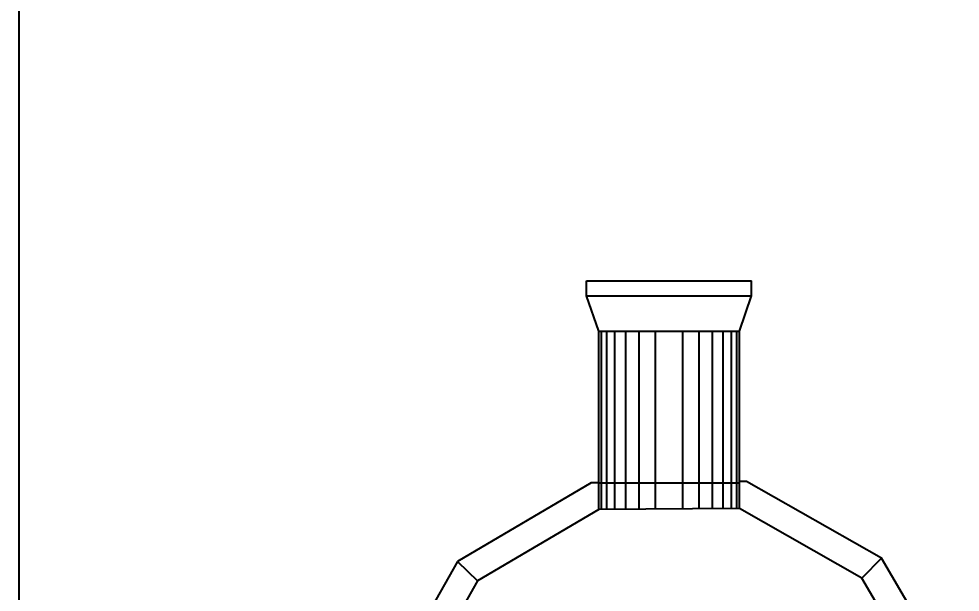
# Model space of a CAD drawing. Header units: millimetres. Extents: x 204800 to 233555, y -2285 to 8522.
# Drawn here: x 205890.5 to 206158.5, y 5996.7 to 6159.9 of the extents above; entities that cross this region are included whole.
import ezdxf

# ---------------------------------------------------------------- set-up
doc = ezdxf.new("R2010")
doc.units = ezdxf.units.MM
for name, color, linetype in [('DIM【标注】', 66, 'Continuous'), ('中线', 90, 'Continuous'), ('家具内线', 8, 'Continuous'), ('家具外线', 4, 'Continuous')]:
    doc.layers.add(name, color=color, linetype=linetype)
doc.styles.add('ROMANS', font='romans.shx', dxfattribs={"bigfont": 'hztxt'})
doc.styles.add('宋体', font='SimSun.ttf', dxfattribs={"height": 200})
doc.dimstyles.new('模型空间1：40', dxfattribs={"dimscale": 50, "dimtxt": 1.4, "dimasz": 1, "dimexe": 0, "dimexo": 0.5, "dimgap": 1, "dimtad": 1, "dimdec": 0, "dimrnd": 5, "dimzin": 0, "dimdsep": 46, "dimtxsty": 'ROMANS', "dimblk": 'ARCHTICK', "dimcen": 0.09, "dimclrd": 1, "dimclre": 1, "dimclrt": 2, "dimadec": 0, "dimazin": 0, "dimtfac": 1, "dimtdec": 0, "dimtix": 1, "dimtmove": 2, "dimatfit": 3, "dimldrblk": 'ZHL-SOFT_JT', "dimfxl": 2, "dimfxlon": 1, "dimtolj": 1, "dimtzin": 0, "dimarcsym": 0})

# ---------------------------------------------------------------- blocks, each defined once
blk = doc.blocks.new('MK-ZS-0300')
at = {"layer": '中线', "color": 251}
for p, q in [((68368.5, 5104.77, 1341.12), (68368.5, 5108.97, 1341.12)), ((68368.5, 5108.97, 1341.12), (68415.47, 5108.97, 1341.12)), ((68415.47, 5104.77, 1341.12), (68415.47, 5108.97, 1341.12)), ((68371.95, 5094.68, 1341.12), (68368.5, 5104.77, 1341.12)), ((68412.03, 5094.68, 1341.12), (68415.47, 5104.77, 1341.12)), ((68371.95, 5043.88, 1341.12), (68371.95, 5094.68, 1341.12)), ((68412.03, 5044.18, 1341.12), (68412.03, 5094.68, 1341.12)), ((68414.03, 5051.88, 1341.12), (68412.03, 5051.86, 1341.12)), ((68452.46, 5030.07, 1341.12), (68414.03, 5051.88, 1341.12)), ((68369.84, 5051.54, 1341.12), (68331.73, 5029.16, 1341.12)), ((68371.95, 5051.56, 1341.12), (68369.84, 5051.54, 1341.12)), ((68371.95, 5051.56, 1341.12), (68412.03, 5051.56, 1341.12)), ((68331.73, 5029.16, 1341.12), (68309.92, 4990.73, 1341.12)), ((68474.84, 4991.96, 1341.12), (68452.46, 5030.07, 1341.12))]:
    blk.add_line(p, q, dxfattribs=at)
at = {"layer": '家具内线', "color": 251, "ltscale": 500}
for p, q in [((68368.5, 5104.77, 1341.12), (68415.47, 5104.77, 1341.12)), ((68371.95, 5094.68, 1341.12), (68412.03, 5094.68, 1341.12)), ((68372.72, 5044.18, 1341.12), (68372.72, 5094.68, 1341.12)), ((68374.26, 5044.18, 1341.12), (68374.26, 5094.68, 1341.12)), ((68376.56, 5044.18, 1341.12), (68376.56, 5094.68, 1341.12)), ((68379.63, 5044.18, 1341.12), (68379.63, 5094.68, 1341.12)), ((68383.47, 5044.18, 1341.12), (68383.47, 5094.68, 1341.12)), ((68388.08, 5044.18, 1341.12), (68388.08, 5094.68, 1341.12)), ((68395.9, 5044.18, 1341.12), (68395.9, 5094.68, 1341.12)), ((68400.51, 5044.18, 1341.12), (68400.51, 5094.68, 1341.12)), ((68404.35, 5044.18, 1341.12), (68404.35, 5094.68, 1341.12)), ((68407.42, 5044.18, 1341.12), (68407.42, 5094.68, 1341.12)), ((68409.72, 5044.18, 1341.12), (68409.72, 5094.68, 1341.12)), ((68411.26, 5044.18, 1341.12), (68411.26, 5094.68, 1341.12)), ((68371.95, 5043.88, 1341.12), (68337.4, 5023.58, 1341.12)), ((68412.03, 5044.18, 1341.12), (68371.95, 5043.88, 1341.12)), ((68446.88, 5024.4, 1341.12), (68412.03, 5044.18, 1341.12)), ((68331.73, 5029.16, 1341.12), (68337.4, 5023.58, 1341.12)), ((68452.46, 5030.07, 1341.12), (68446.88, 5024.4, 1341.12)), ((68337.4, 5023.58, 1341.12), (68317.62, 4988.73, 1341.12)), ((68467.18, 4989.85, 1341.12), (68446.88, 5024.4, 1341.12))]:
    blk.add_line(p, q, dxfattribs=at)
blk = doc.blocks.new('_OBLIQUE')
at = {"color": 0, "linetype": 'ByBlock'}
blk.add_line((-0.5, -0.5), (0.5, 0.5), dxfattribs=at)
blk = doc.blocks.new('*D65')
at = {"layer": 'DEFPOINTS', "color": 0, "ltscale": 6, "transparency": 16777216}
for p in [(205614.09, 6193.86), (205890.54, 6193.86), (205890.54, 5848.86)]:
    blk.add_point(p, dxfattribs=at)
at = {"layer": 'DIM【标注】', "color": 251, "lineweight": -2, "ltscale": 6, "transparency": 16777216}
for p, q in [((205614.09, 6193.86), (205614.09, 6243.86)), ((205764.09, 6193.86), (205614.09, 6193.86)), ((205614.09, 5848.86), (205614.09, 6193.86)), ((205764.09, 5848.86), (205614.09, 5848.86)), ((205614.09, 5848.86), (205614.09, 5798.86))]:
    blk.add_line(p, q, dxfattribs=at)
at = {"layer": 'DIM【标注】', "color": 251, "lineweight": -2, "ltscale": 6, "transparency": 16777216, "xscale": 50, "yscale": 50, "zscale": 50}
for p, rotation in [((205614.09, 6193.86), 270), ((205614.09, 5848.86), 90)]:
    blk.add_blockref('_OBLIQUE', p, dxfattribs=dict(at, rotation=rotation))
at = {"layer": 'DIM【标注】', "color": 8, "ltscale": 6, "transparency": 16777216, "insert": (205464.09, 6021.36), "char_height": 200, "attachment_point": 5, "rotation": 90, "style": '宋体'}
blk.add_mtext('\\A1;345', dxfattribs=at)
blk = doc.blocks.new('ZHL-SOFT_JT')
for p, q in [((-0.94, 0.839), (-0.94, 0.839)), ((-0.867, 0.7737), (-0.867, 0.7737)), ((-0.94, 0.737), (-0.94, 0.737)), ((-0.787, 0.7022), (-0.787, 0.7022)), ((-0.867, 0.6758), (-0.867, 0.6758)), ((-0.94, 0.63647), (-0.94, 0.63647)), ((-0.787, 0.614), (-0.787, 0.614)), ((-0.867, 0.586942), (-0.867, 0.586942)), ((-0.7, 0.5526), (-0.7, 0.5526)), ((-0.787, 0.53266), (-0.787, 0.53266)), ((-0.629, 0.49), (-0.63, 0.49)), ((-0.7, 0.4797), (-0.7, 0.4797)), ((-0.552, 0.4299), (-0.552, 0.4299)), ((-0.472, 0.368), (-0.472, 0.368)), ((-0.3929, 0.3067), (-0.3929, 0.3067)), ((-0.31548, 0.24568), (-0.31548, 0.24568)), ((-0.23659, 0.184298), (-0.23659, 0.184298)), ((-0.23659, -0.184298), (-0.23659, -0.184298)), ((-0.31548, -0.24568), (-0.31548, -0.24568)), ((-0.3929, -0.3067), (-0.3929, -0.3067)), ((-0.472, -0.368), (-0.472, -0.368)), ((-0.7, -0.4797), (-0.7, -0.4797)), ((-0.552, -0.4299), (-0.552, -0.4299)), ((-0.787, -0.53266), (-0.787, -0.53266)), ((-0.629, -0.49), (-0.63, -0.49)), ((-0.867, -0.586942), (-0.867, -0.586942)), ((-0.7, -0.5526), (-0.7, -0.5526)), ((-0.94, -0.63647), (-0.94, -0.63647)), ((-0.787, -0.614), (-0.787, -0.614)), ((-0.867, -0.6758), (-0.867, -0.6758)), ((-0.94, -0.737), (-0.94, -0.737)), ((-0.787, -0.7022), (-0.787, -0.7022)), ((-0.867, -0.7737), (-0.867, -0.7737)), ((-0.94, -0.839), (-0.94, -0.839))]:
    blk.add_line(p, q)
blk.add_lwpolyline([(-1, 0), (0, 0), (-1, -1), (-1, -0.569), (0, 0), (-1, 0.569), (-1, 1), (0, 0)])

msp = doc.modelspace()

# ---------------------------------------------------------------- linework, layer by layer
at = {"layer": 'DIM【标注】', "color": 4, "ltscale": 6}
msp.add_line((205890.54, 7228.86), (205890.54, 4928.86), dxfattribs=at)

# ---------------------------------------------------------------- block references
at = {"layer": '家具外线'}
msp.add_blockref('MK-ZS-0300', (137683.68, 976.31, -1341.12), dxfattribs=at)

# ---------------------------------------------------------------- dimensions: what is measured, and where the dimension line sits
at = {"layer": 'DIM【标注】', "color": 4, "ltscale": 6}
dim = msp.add_linear_dim(base=(205614.09, 6193.86), p1=(205890.54, 5848.86), p2=(205890.54, 6193.86), angle=90, dimstyle='模型空间1：40', override={"dimtxt": 2, "dimtxsty": '宋体', "dimblk": 'OBLIQUE', "dimclrd": 251, "dimclre": 251, "dimclrt": 8, "dimfxl": 3}, dxfattribs=at)
dim.commit()
dim.dimension.update_dxf_attribs({"geometry": '*D65', "text_midpoint": (205464.09, 6021.36)})

doc.saveas('drawing.dxf')
